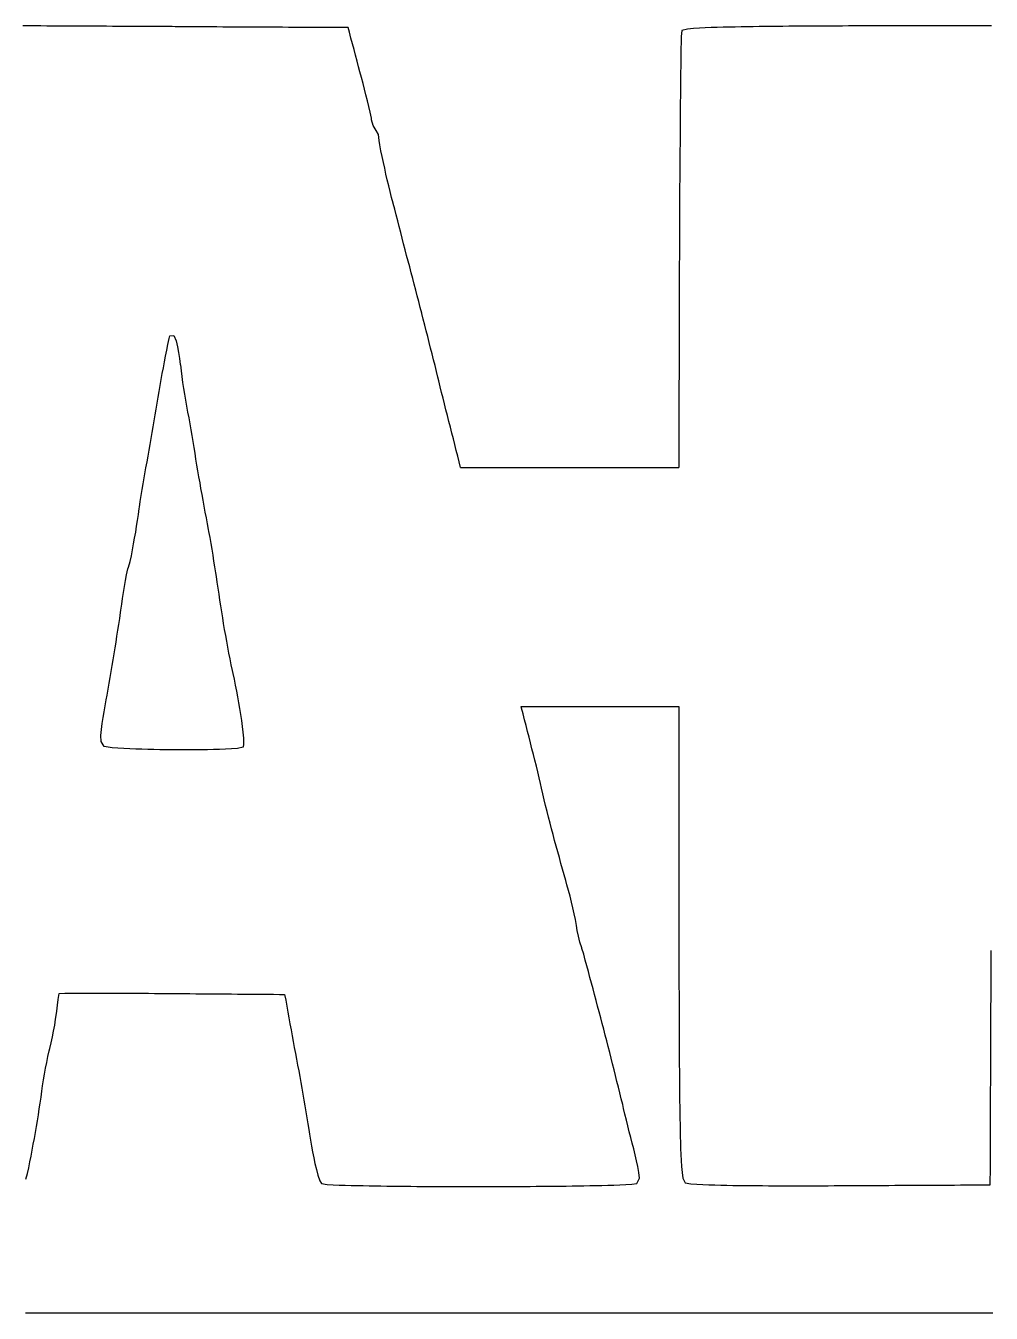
# Model space of a CAD drawing. Extents: x -22 to 98, y -47 to 118.
# Drawn here: x 0.17 to 8.25, y -11.75 to -0.97 of the extents above; entities that cross this region are included whole.
import ezdxf

# ---------------------------------------------------------------- set-up
doc = ezdxf.new("R2010")
doc.units = 0
doc.layers.get('0').update_dxf_attribs({"linetype": 'continuous'})

# ---------------------------------------------------------------- blocks, each defined once
blk = doc.blocks.new('CUT003')
at = {"color": 0}
for p, q in [((3.809, -4.667), (5.636, -4.667)), ((4.316, -6.667), (5.635, -6.667))]:
    blk.add_line(p, q, dxfattribs=at)
for points in [[(1.394, -0.975), (1.344, -0.975), (1.294, -0.975), (1.244, -0.975), (1.194, -0.974), (1.144, -0.974), (1.094, -0.974), (1.044, -0.973), (0.994, -0.973), (0.944, -0.973), (0.894, -0.973), (0.844, -0.972), (0.794, -0.972), (0.744, -0.972), (0.694, -0.972), (0.644, -0.971), (0.594, -0.971), (0.544, -0.971), (0.494, -0.97), (0.444, -0.97), (0.394, -0.97), (0.344, -0.97), (0.294, -0.969), (0.244, -0.969), (0.194, -0.969), (0.144, -0.968)], [(1.394, -0.975), (1.344, -0.975), (1.294, -0.975), (1.244, -0.975), (1.194, -0.974), (1.144, -0.974), (1.094, -0.974), (1.044, -0.973), (0.994, -0.973), (0.944, -0.973), (0.894, -0.973), (0.844, -0.972), (0.794, -0.972), (0.744, -0.972), (0.694, -0.972), (0.644, -0.971), (0.594, -0.971), (0.544, -0.971), (0.494, -0.97), (0.444, -0.97), (0.394, -0.97), (0.344, -0.97), (0.294, -0.969), (0.244, -0.969), (0.194, -0.969), (0.144, -0.968)], [(7.808, -0.968), (7.758, -0.968), (7.708, -0.968), (7.658, -0.968), (7.608, -0.968), (7.558, -0.968), (7.508, -0.968), (7.458, -0.968), (7.408, -0.968), (7.358, -0.968), (7.308, -0.969), (7.258, -0.969), (7.208, -0.969), (7.158, -0.969), (7.108, -0.969), (7.058, -0.969), (7.008, -0.97), (6.958, -0.97), (6.908, -0.97), (6.858, -0.97), (6.808, -0.971), (6.758, -0.971), (6.708, -0.971), (6.658, -0.971), (6.608, -0.972), (6.558, -0.972), (6.508, -0.973), (6.458, -0.973), (6.408, -0.974), (6.358, -0.974), (6.308, -0.975), (6.258, -0.976), (6.208, -0.976), (6.158, -0.977), (6.108, -0.978), (6.058, -0.979), (6.008, -0.98), (5.958, -0.982), (5.908, -0.983), (5.858, -0.985), (5.808, -0.988), (5.758, -0.991), (5.708, -0.996), (5.66, -1.007), (5.66, -1.008)], [(8.253, -0.967), (8.203, -0.967), (8.153, -0.967), (8.103, -0.967), (8.053, -0.967), (8.003, -0.967), (7.953, -0.968), (7.903, -0.968), (7.853, -0.968), (7.808, -0.968)], [(2.868, -0.983), (2.818, -0.983), (2.768, -0.983), (2.718, -0.983), (2.668, -0.982), (2.618, -0.982), (2.568, -0.982), (2.518, -0.982), (2.468, -0.981), (2.418, -0.981), (2.368, -0.981), (2.318, -0.98), (2.268, -0.98), (2.218, -0.98), (2.168, -0.98), (2.118, -0.979), (2.068, -0.979), (2.018, -0.979), (1.968, -0.979), (1.918, -0.978), (1.868, -0.978), (1.818, -0.978), (1.768, -0.977), (1.718, -0.977), (1.668, -0.977), (1.618, -0.977), (1.568, -0.976), (1.518, -0.976), (1.468, -0.976), (1.418, -0.976), (1.394, -0.975)], [(2.868, -0.983), (2.818, -0.983), (2.768, -0.983), (2.718, -0.983), (2.668, -0.982), (2.618, -0.982), (2.568, -0.982), (2.518, -0.982), (2.468, -0.981), (2.418, -0.981), (2.368, -0.981), (2.318, -0.98), (2.268, -0.98), (2.218, -0.98), (2.168, -0.98), (2.118, -0.979), (2.068, -0.979), (2.018, -0.979), (1.968, -0.979), (1.918, -0.978), (1.868, -0.978), (1.818, -0.978), (1.768, -0.977), (1.718, -0.977), (1.668, -0.977), (1.618, -0.977), (1.568, -0.976), (1.518, -0.976), (1.468, -0.976), (1.418, -0.976), (1.394, -0.975)], [(2.955, -1.312), (2.942, -1.263), (2.93, -1.215), (2.917, -1.167), (2.904, -1.118), (2.891, -1.07), (2.878, -1.022), (2.868, -0.983)], [(5.66, -1.008), (5.657, -1.058), (5.655, -1.108), (5.654, -1.158), (5.653, -1.208), (5.652, -1.258), (5.652, -1.308), (5.651, -1.358), (5.65, -1.408), (5.65, -1.458), (5.649, -1.508), (5.649, -1.558), (5.648, -1.608), (5.648, -1.658), (5.647, -1.708), (5.647, -1.758), (5.647, -1.808), (5.646, -1.858), (5.646, -1.908), (5.646, -1.958), (5.645, -2.008), (5.645, -2.058), (5.645, -2.108), (5.644, -2.158), (5.644, -2.208), (5.644, -2.258), (5.643, -2.308), (5.643, -2.358), (5.643, -2.408), (5.643, -2.458), (5.642, -2.508), (5.642, -2.558), (5.642, -2.608), (5.642, -2.658), (5.641, -2.708), (5.641, -2.758), (5.641, -2.808), (5.641, -2.858), (5.641, -2.908), (5.64, -2.958), (5.64, -3.008), (5.64, -3.058), (5.64, -3.108), (5.64, -3.158), (5.64, -3.208), (5.639, -3.258), (5.639, -3.308), (5.639, -3.358), (5.639, -3.408), (5.639, -3.458), (5.639, -3.508), (5.638, -3.558), (5.638, -3.608), (5.638, -3.658), (5.638, -3.708), (5.638, -3.758), (5.638, -3.808), (5.638, -3.858), (5.638, -3.908), (5.637, -3.958), (5.637, -4.008), (5.637, -4.058), (5.637, -4.108), (5.637, -4.158), (5.637, -4.208), (5.637, -4.258), (5.637, -4.308), (5.637, -4.358), (5.637, -4.408), (5.636, -4.458), (5.636, -4.508), (5.636, -4.558), (5.636, -4.608), (5.636, -4.658), (5.636, -4.667)], [(3.062, -1.741), (3.051, -1.692), (3.04, -1.644), (3.028, -1.595), (3.016, -1.547), (3.004, -1.498), (2.992, -1.45), (2.979, -1.401), (2.966, -1.353), (2.955, -1.312)], [(3.103, -1.843), (3.077, -1.802), (3.064, -1.754), (3.062, -1.741)], [(3.128, -1.929), (3.122, -1.879), (3.103, -1.843)], [(3.244, -2.452), (3.231, -2.404), (3.219, -2.355), (3.207, -2.307), (3.195, -2.258), (3.184, -2.21), (3.173, -2.161), (3.162, -2.112), (3.151, -2.063), (3.141, -2.014), (3.132, -1.965), (3.128, -1.929)], [(3.483, -3.374), (3.47, -3.326), (3.458, -3.277), (3.445, -3.229), (3.433, -3.181), (3.42, -3.132), (3.408, -3.084), (3.395, -3.035), (3.383, -2.987), (3.37, -2.939), (3.357, -2.89), (3.345, -2.842), (3.332, -2.793), (3.32, -2.745), (3.307, -2.697), (3.295, -2.648), (3.282, -2.6), (3.27, -2.551), (3.257, -2.503), (3.244, -2.455), (3.244, -2.452)], [(3.619, -3.909), (3.608, -3.861), (3.595, -3.812), (3.583, -3.764), (3.571, -3.715), (3.558, -3.667), (3.546, -3.619), (3.534, -3.57), (3.521, -3.522), (3.509, -3.473), (3.496, -3.425), (3.484, -3.376), (3.483, -3.374)], [(1.276, -4.077), (1.285, -4.028), (1.294, -3.979), (1.302, -3.929), (1.311, -3.88), (1.32, -3.831), (1.329, -3.782), (1.338, -3.733), (1.348, -3.684), (1.357, -3.635), (1.368, -3.586), (1.374, -3.562)], [(1.374, -3.562), (1.407, -3.56), (1.426, -3.606), (1.438, -3.655), (1.448, -3.704), (1.455, -3.753), (1.461, -3.803), (1.462, -3.806)], [(1.462, -3.806), (1.468, -3.856), (1.474, -3.905), (1.481, -3.955), (1.489, -4.004), (1.497, -4.053), (1.505, -4.103), (1.514, -4.152), (1.523, -4.201), (1.523, -4.202)], [(3.809, -4.667), (3.797, -4.619), (3.785, -4.57), (3.772, -4.522), (3.76, -4.474), (3.748, -4.425), (3.735, -4.377), (3.723, -4.328), (3.711, -4.28), (3.699, -4.231), (3.686, -4.183), (3.674, -4.134), (3.662, -4.086), (3.65, -4.037), (3.638, -3.989), (3.626, -3.94), (3.619, -3.909)], [(1.166, -4.718), (1.174, -4.669), (1.183, -4.619), (1.192, -4.57), (1.2, -4.521), (1.209, -4.472), (1.217, -4.422), (1.226, -4.373), (1.234, -4.324), (1.242, -4.274), (1.251, -4.225), (1.259, -4.176), (1.268, -4.127), (1.276, -4.077), (1.276, -4.077)], [(1.523, -4.202), (1.532, -4.251), (1.541, -4.301), (1.549, -4.35), (1.558, -4.399), (1.567, -4.448), (1.575, -4.498), (1.583, -4.546)], [(1.583, -4.546), (1.59, -4.595), (1.598, -4.645), (1.607, -4.694), (1.615, -4.743), (1.624, -4.793), (1.632, -4.842), (1.641, -4.891), (1.65, -4.94), (1.659, -4.989), (1.668, -5.039), (1.677, -5.088), (1.686, -5.137), (1.696, -5.186), (1.699, -5.202)], [(1.12, -4.999), (1.127, -4.95), (1.135, -4.9), (1.143, -4.851), (1.152, -4.802), (1.16, -4.752), (1.166, -4.718)], [(1.027, -5.501), (1.041, -5.453), (1.052, -5.404), (1.062, -5.355), (1.071, -5.305), (1.079, -5.256), (1.088, -5.207), (1.096, -5.158), (1.103, -5.108), (1.111, -5.059), (1.118, -5.009), (1.12, -4.999)], [(1.699, -5.202), (1.708, -5.251), (1.717, -5.301), (1.725, -5.35), (1.733, -5.399), (1.741, -5.449), (1.749, -5.498), (1.757, -5.547), (1.761, -5.577)], [(0.964, -5.86), (0.971, -5.81), (0.979, -5.761), (0.987, -5.712), (0.995, -5.662), (1.003, -5.613), (1.012, -5.564), (1.023, -5.515), (1.027, -5.501)], [(1.761, -5.577), (1.768, -5.627), (1.776, -5.676), (1.783, -5.726), (1.791, -5.775), (1.798, -5.824), (1.806, -5.874), (1.814, -5.923), (1.822, -5.973), (1.83, -6.022), (1.839, -6.071), (1.848, -6.12), (1.857, -6.17), (1.866, -6.219), (1.876, -6.268), (1.886, -6.317), (1.896, -6.366), (1.901, -6.39)], [(0.848, -6.571), (0.857, -6.522), (0.866, -6.472), (0.874, -6.423), (0.883, -6.374), (0.891, -6.324), (0.899, -6.275), (0.908, -6.226), (0.916, -6.176), (0.924, -6.127), (0.931, -6.078), (0.939, -6.028), (0.947, -5.979), (0.954, -5.929), (0.962, -5.88), (0.964, -5.86)], [(1.901, -6.39), (1.912, -6.439), (1.921, -6.488), (1.931, -6.537), (1.94, -6.586), (1.949, -6.635), (1.958, -6.684), (1.966, -6.734), (1.973, -6.783), (1.98, -6.833), (1.986, -6.882), (1.991, -6.932), (1.992, -6.982), (1.988, -7.007)], [(0.823, -7), (0.798, -6.959), (0.796, -6.909), (0.801, -6.859), (0.808, -6.809), (0.815, -6.76), (0.824, -6.711), (0.832, -6.661), (0.841, -6.612), (0.848, -6.571)], [(4.478, -7.312), (4.466, -7.263), (4.455, -7.214), (4.443, -7.166), (4.43, -7.117), (4.418, -7.069), (4.406, -7.02), (4.394, -6.972), (4.382, -6.923), (4.369, -6.875), (4.357, -6.826), (4.345, -6.778), (4.332, -6.729), (4.32, -6.681), (4.316, -6.667)], [(5.635, -6.667), (5.635, -6.717), (5.635, -6.767), (5.635, -6.817), (5.635, -6.867), (5.635, -6.917), (5.635, -6.967), (5.635, -7.017), (5.635, -7.067), (5.635, -7.117), (5.635, -7.167), (5.635, -7.217), (5.635, -7.267), (5.635, -7.317), (5.635, -7.367), (5.635, -7.417), (5.635, -7.467), (5.635, -7.517), (5.635, -7.567), (5.635, -7.617), (5.636, -7.667), (5.636, -7.717), (5.636, -7.767), (5.636, -7.817), (5.636, -7.867), (5.636, -7.917), (5.636, -7.967), (5.636, -8.017), (5.636, -8.067), (5.636, -8.117), (5.636, -8.167), (5.636, -8.217), (5.636, -8.267), (5.636, -8.317), (5.636, -8.367), (5.636, -8.417), (5.636, -8.467), (5.636, -8.517), (5.636, -8.567), (5.637, -8.617), (5.637, -8.667), (5.637, -8.717), (5.637, -8.767), (5.637, -8.817), (5.637, -8.867), (5.637, -8.917), (5.637, -8.967), (5.637, -9.017), (5.638, -9.067), (5.638, -9.117), (5.638, -9.167), (5.638, -9.217), (5.638, -9.267), (5.639, -9.317), (5.639, -9.367), (5.639, -9.417), (5.639, -9.467), (5.64, -9.517), (5.64, -9.567), (5.64, -9.617), (5.64, -9.667), (5.641, -9.717), (5.641, -9.767), (5.642, -9.817), (5.642, -9.867), (5.643, -9.917), (5.643, -9.967), (5.644, -10.017), (5.645, -10.067), (5.645, -10.117), (5.646, -10.167), (5.647, -10.217), (5.648, -10.267), (5.65, -10.317), (5.651, -10.367), (5.653, -10.417), (5.656, -10.467), (5.659, -10.517), (5.663, -10.567), (5.671, -10.616), (5.69, -10.653)], [(1.988, -7.007), (1.94, -7.017), (1.89, -7.021), (1.84, -7.024), (1.79, -7.026), (1.74, -7.027), (1.69, -7.028), (1.64, -7.029), (1.59, -7.029), (1.54, -7.029), (1.49, -7.03), (1.44, -7.029), (1.39, -7.029), (1.34, -7.029), (1.29, -7.028), (1.24, -7.027), (1.19, -7.026), (1.14, -7.025), (1.09, -7.023), (1.04, -7.021), (0.99, -7.019), (0.94, -7.016), (0.89, -7.012), (0.841, -7.005), (0.823, -7)], [(4.689, -8.124), (4.676, -8.076), (4.662, -8.028), (4.649, -7.98), (4.636, -7.931), (4.622, -7.883), (4.609, -7.835), (4.596, -7.787), (4.584, -7.738), (4.571, -7.69), (4.558, -7.642), (4.546, -7.593), (4.533, -7.545), (4.521, -7.496), (4.509, -7.448), (4.498, -7.399), (4.486, -7.35), (4.478, -7.312)], [(4.78, -8.499), (4.771, -8.45), (4.76, -8.401), (4.749, -8.352), (4.737, -8.304), (4.725, -8.255), (4.712, -8.207), (4.699, -8.159), (4.689, -8.124)], [(4.823, -8.687), (4.808, -8.639), (4.796, -8.59), (4.786, -8.541), (4.78, -8.499)], [(5.166, -9.999), (5.154, -9.95), (5.142, -9.902), (5.13, -9.853), (5.118, -9.805), (5.106, -9.756), (5.094, -9.708), (5.082, -9.659), (5.069, -9.611), (5.057, -9.562), (5.044, -9.514), (5.032, -9.466), (5.019, -9.417), (5.007, -9.369), (4.994, -9.32), (4.982, -9.272), (4.969, -9.224), (4.956, -9.175), (4.944, -9.127), (4.931, -9.079), (4.918, -9.03), (4.905, -8.982), (4.892, -8.934), (4.879, -8.885), (4.866, -8.837), (4.853, -8.789), (4.84, -8.741), (4.825, -8.693), (4.823, -8.687)], [(8.244, -10.671), (8.244, -10.621), (8.245, -10.571), (8.245, -10.521), (8.245, -10.471), (8.245, -10.421), (8.245, -10.371), (8.246, -10.321), (8.246, -10.271), (8.246, -10.221), (8.246, -10.171), (8.246, -10.121), (8.247, -10.071), (8.247, -10.021), (8.247, -9.971), (8.247, -9.921), (8.247, -9.871), (8.248, -9.821), (8.248, -9.771), (8.248, -9.721), (8.248, -9.671), (8.249, -9.621), (8.249, -9.571), (8.249, -9.521), (8.249, -9.471), (8.249, -9.421), (8.25, -9.371), (8.25, -9.321), (8.25, -9.271), (8.25, -9.221), (8.25, -9.171), (8.251, -9.121), (8.251, -9.071), (8.251, -9.021), (8.251, -8.971), (8.251, -8.921), (8.252, -8.871), (8.252, -8.821), (8.252, -8.771), (8.252, -8.721), (8.252, -8.71)], [(0.428, -9.218), (0.433, -9.168), (0.439, -9.119), (0.446, -9.069), (0.446, -9.069)], [(0.446, -9.069), (0.496, -9.067), (0.546, -9.066), (0.596, -9.066), (0.646, -9.066), (0.696, -9.066), (0.746, -9.066), (0.796, -9.066), (0.846, -9.066), (0.896, -9.066), (0.946, -9.066), (0.996, -9.066), (1.046, -9.067), (1.096, -9.067), (1.146, -9.067), (1.196, -9.067), (1.246, -9.068), (1.296, -9.068), (1.346, -9.069), (1.391, -9.069)], [(1.391, -9.069), (1.441, -9.069), (1.491, -9.07), (1.541, -9.07), (1.591, -9.071), (1.641, -9.071), (1.691, -9.072), (1.741, -9.072), (1.791, -9.072), (1.841, -9.073), (1.891, -9.073), (1.941, -9.074), (1.991, -9.074), (2.041, -9.075), (2.091, -9.075), (2.141, -9.076), (2.191, -9.076), (2.241, -9.076), (2.291, -9.077), (2.335, -9.077)], [(2.335, -9.077), (2.344, -9.126), (2.353, -9.176), (2.362, -9.225), (2.371, -9.274), (2.379, -9.323), (2.389, -9.374)], [(0.369, -9.53), (0.38, -9.482), (0.391, -9.433), (0.4, -9.384), (0.41, -9.335), (0.418, -9.285), (0.425, -9.236), (0.428, -9.218)], [(2.389, -9.374), (2.398, -9.423), (2.407, -9.472), (2.416, -9.522), (2.425, -9.571), (2.434, -9.62), (2.443, -9.669), (2.453, -9.718), (2.462, -9.765)], [(2.389, -9.374), (2.398, -9.423), (2.407, -9.472), (2.416, -9.522), (2.425, -9.571), (2.434, -9.62), (2.443, -9.669), (2.453, -9.718), (2.462, -9.765)], [(0.308, -9.843), (0.315, -9.793), (0.324, -9.744), (0.333, -9.695), (0.343, -9.646), (0.353, -9.597), (0.364, -9.548), (0.369, -9.53)], [(2.462, -9.765), (2.472, -9.814), (2.48, -9.863), (2.489, -9.912), (2.497, -9.962), (2.505, -10.011), (2.513, -10.06), (2.521, -10.11), (2.529, -10.159), (2.537, -10.208), (2.543, -10.247)], [(2.462, -9.765), (2.472, -9.814), (2.48, -9.863), (2.489, -9.912), (2.497, -9.962), (2.505, -10.011), (2.513, -10.06), (2.521, -10.11), (2.529, -10.159), (2.537, -10.208), (2.543, -10.247)], [(0.168, -10.624), (0.182, -10.576), (0.193, -10.528), (0.203, -10.479), (0.213, -10.43), (0.222, -10.38), (0.231, -10.331), (0.24, -10.282), (0.249, -10.233), (0.257, -10.183), (0.265, -10.134), (0.273, -10.085), (0.281, -10.035), (0.288, -9.986), (0.296, -9.936), (0.302, -9.887), (0.308, -9.843)], [(5.259, -10.371), (5.246, -10.323), (5.234, -10.274), (5.221, -10.226), (5.209, -10.177), (5.197, -10.129), (5.185, -10.08), (5.173, -10.032), (5.166, -9.999)], [(2.543, -10.247), (2.551, -10.297), (2.56, -10.346), (2.569, -10.395), (2.579, -10.444), (2.589, -10.493), (2.601, -10.542), (2.614, -10.59), (2.629, -10.638), (2.643, -10.661)], [(5.285, -10.66), (5.306, -10.616), (5.302, -10.567), (5.294, -10.517), (5.283, -10.469), (5.271, -10.42), (5.259, -10.371), (5.259, -10.371)], [(2.643, -10.661), (2.692, -10.668), (2.742, -10.671), (2.792, -10.673), (2.842, -10.674), (2.892, -10.676), (2.942, -10.677), (2.992, -10.678), (3.042, -10.679), (3.092, -10.68), (3.142, -10.68), (3.192, -10.681), (3.242, -10.682), (3.292, -10.682), (3.342, -10.683), (3.392, -10.683), (3.442, -10.684), (3.492, -10.684), (3.542, -10.684), (3.592, -10.684), (3.642, -10.685), (3.692, -10.685), (3.742, -10.685), (3.792, -10.685), (3.842, -10.685), (3.892, -10.685), (3.942, -10.685), (3.992, -10.685), (4.042, -10.685), (4.092, -10.685), (4.142, -10.685), (4.192, -10.685), (4.242, -10.684), (4.292, -10.684), (4.342, -10.684), (4.392, -10.684), (4.442, -10.683), (4.492, -10.683), (4.542, -10.682), (4.592, -10.682), (4.642, -10.681), (4.692, -10.681), (4.742, -10.68), (4.792, -10.68), (4.842, -10.679), (4.892, -10.678), (4.942, -10.677), (4.992, -10.676), (5.042, -10.674), (5.092, -10.673), (5.142, -10.671), (5.192, -10.669), (5.242, -10.666), (5.285, -10.66)], [(5.69, -10.653), (5.738, -10.662), (5.788, -10.666), (5.838, -10.669), (5.888, -10.671), (5.938, -10.672), (5.988, -10.674), (6.038, -10.675), (6.088, -10.676), (6.138, -10.676), (6.188, -10.677), (6.238, -10.678), (6.288, -10.678), (6.338, -10.678), (6.388, -10.679), (6.438, -10.679), (6.488, -10.679), (6.538, -10.679), (6.588, -10.679), (6.638, -10.679), (6.688, -10.679), (6.738, -10.679), (6.788, -10.679), (6.838, -10.679), (6.888, -10.679), (6.938, -10.678), (6.988, -10.678), (6.994, -10.678)], [(6.994, -10.678), (7.044, -10.678), (7.094, -10.677), (7.144, -10.677), (7.194, -10.677), (7.244, -10.677), (7.294, -10.676), (7.344, -10.676), (7.394, -10.676), (7.444, -10.675), (7.494, -10.675), (7.544, -10.675), (7.594, -10.675), (7.644, -10.674), (7.694, -10.674), (7.744, -10.674), (7.794, -10.674), (7.844, -10.673), (7.894, -10.673), (7.944, -10.673), (7.994, -10.672), (8.044, -10.672), (8.094, -10.672), (8.144, -10.672), (8.194, -10.671), (8.244, -10.671)], [(3.166, -11.746), (3.116, -11.746), (3.066, -11.746), (3.016, -11.746), (2.966, -11.746), (2.916, -11.746), (2.866, -11.746), (2.816, -11.746), (2.766, -11.746), (2.716, -11.746), (2.666, -11.746), (2.616, -11.746), (2.566, -11.746), (2.516, -11.746), (2.466, -11.746), (2.416, -11.746), (2.366, -11.746), (2.316, -11.746), (2.266, -11.746), (2.216, -11.746), (2.166, -11.746), (2.116, -11.746), (2.066, -11.746), (2.016, -11.746), (1.966, -11.746), (1.916, -11.746), (1.866, -11.746), (1.816, -11.746), (1.766, -11.746), (1.716, -11.746), (1.666, -11.746), (1.616, -11.746), (1.566, -11.746), (1.516, -11.746), (1.466, -11.746), (1.416, -11.746), (1.366, -11.746), (1.316, -11.746), (1.266, -11.746), (1.216, -11.746), (1.166, -11.746), (1.116, -11.746), (1.066, -11.746), (1.016, -11.746), (0.966, -11.746), (0.916, -11.746), (0.866, -11.746), (0.816, -11.746), (0.766, -11.746), (0.716, -11.746), (0.666, -11.746), (0.616, -11.746), (0.566, -11.746), (0.516, -11.746), (0.466, -11.746), (0.416, -11.746), (0.366, -11.746), (0.316, -11.746), (0.266, -11.746), (0.216, -11.746), (0.166, -11.746)], [(8.266, -11.746), (8.216, -11.746), (8.166, -11.746), (8.116, -11.746), (8.066, -11.746), (8.016, -11.746), (7.966, -11.746), (7.916, -11.746), (7.866, -11.746), (7.816, -11.746), (7.766, -11.746), (7.716, -11.746), (7.666, -11.746), (7.616, -11.746), (7.566, -11.746), (7.516, -11.746), (7.466, -11.746), (7.416, -11.746), (7.366, -11.746), (7.316, -11.746), (7.266, -11.746), (7.216, -11.746), (7.166, -11.746), (7.116, -11.746), (7.066, -11.746), (7.016, -11.746), (6.966, -11.746), (6.916, -11.746), (6.866, -11.746), (6.816, -11.746), (6.766, -11.746), (6.716, -11.746), (6.666, -11.746), (6.616, -11.746), (6.566, -11.746), (6.516, -11.746), (6.466, -11.746), (6.416, -11.746), (6.366, -11.746), (6.316, -11.746), (6.266, -11.746), (6.216, -11.746), (6.166, -11.746), (6.116, -11.746), (6.066, -11.746), (6.016, -11.746), (5.966, -11.746), (5.916, -11.746), (5.866, -11.746), (5.816, -11.746), (5.766, -11.746), (5.716, -11.746), (5.666, -11.746), (5.616, -11.746), (5.566, -11.746), (5.516, -11.746), (5.466, -11.746), (5.416, -11.746), (5.366, -11.746), (5.316, -11.746), (5.266, -11.746), (5.216, -11.746), (5.166, -11.746), (5.116, -11.746), (5.066, -11.746), (5.016, -11.746), (4.966, -11.746), (4.916, -11.746), (4.866, -11.746), (4.816, -11.746), (4.766, -11.746), (4.716, -11.746), (4.666, -11.746), (4.616, -11.746), (4.566, -11.746), (4.516, -11.746), (4.466, -11.746), (4.416, -11.746), (4.366, -11.746), (4.316, -11.746), (4.266, -11.746), (4.216, -11.746), (4.166, -11.746), (4.116, -11.746), (4.066, -11.746), (4.016, -11.746), (3.966, -11.746), (3.916, -11.746), (3.866, -11.746), (3.816, -11.746), (3.766, -11.746), (3.716, -11.746), (3.666, -11.746), (3.616, -11.746), (3.566, -11.746), (3.516, -11.746), (3.466, -11.746), (3.416, -11.746), (3.366, -11.746), (3.316, -11.746), (3.266, -11.746), (3.216, -11.746), (3.166, -11.746), (3.166, -11.746)]]:
    blk.add_lwpolyline(points, dxfattribs=at)

msp = doc.modelspace()

# ---------------------------------------------------------------- block references
at = {"color": 0}
msp.add_blockref('CUT003', (0, 0), dxfattribs=at)

doc.saveas('drawing.dxf')
